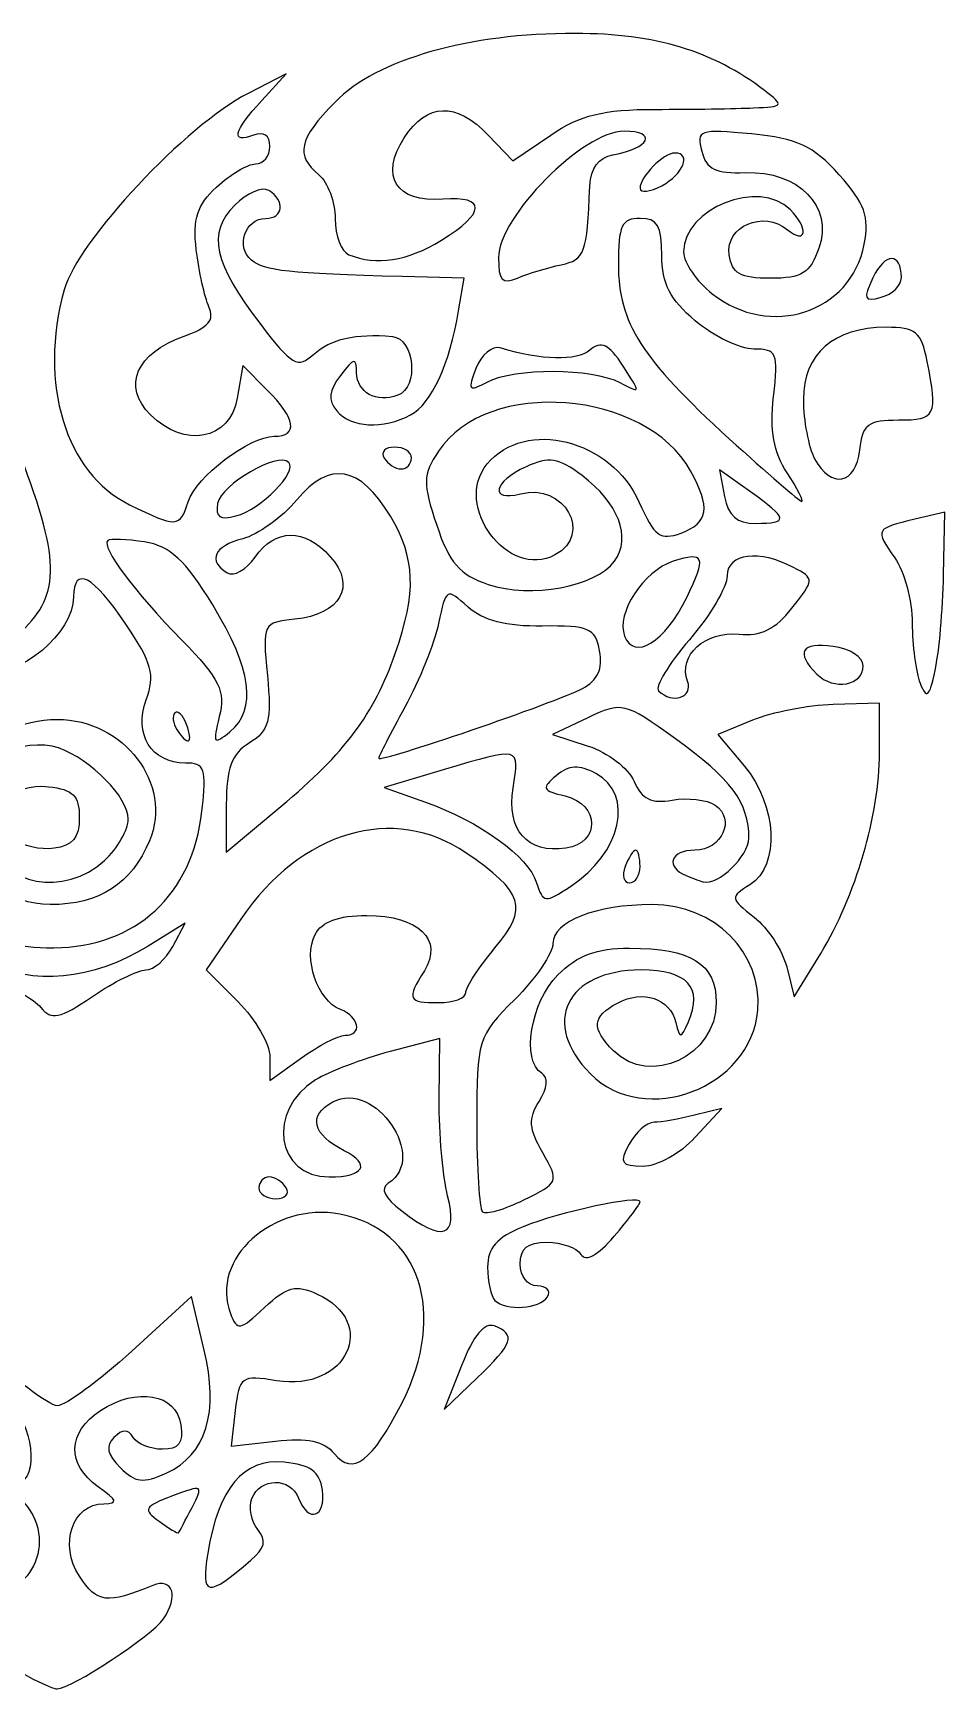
# Model space of a CAD drawing. Header units: centimetres. Extents: x -12.9 to 13.2, y -30.6 to 24.8.
# Drawn here: x -1 to 11.41, y 2.27 to 24.8 of the extents above; entities that cross this region are included whole.
import ezdxf

# ---------------------------------------------------------------- set-up
doc = ezdxf.new("R2010")
doc.units = ezdxf.units.CM
doc.header["$MEASUREMENT"] = 0
doc.layers.add('Layer 1', color=7, linetype='Continuous')

msp = doc.modelspace()

# ---------------------------------------------------------------- linework, layer by layer
at = {"layer": 'Layer 1', "color": 9}
for points, knots in [([(3.29673, 21.78687), (3.1948, 21.828), (3.11141, 22.04807), (3.11141, 22.27591), (3.11141, 22.27591), (3.11141, 22.50376), (3.01133, 22.77323), (2.88902, 22.87473), (2.88902, 22.87473), (2.56517, 23.14351), (2.61251, 23.3561), (3.10933, 23.86426), (3.10933, 23.86426), (3.67703, 24.44492), (4.9316, 24.80309), (6.38276, 24.79881), (6.38276, 24.79881), (7.4735, 24.79558), (8.25479, 24.56002), (8.95657, 24.02279), (8.95657, 24.02279), (9.22871, 23.81447), (9.22173, 23.80329), (8.80832, 23.78511), (8.80832, 23.78511), (8.56972, 23.77463), (7.96696, 23.76573), (7.46886, 23.76535), (7.46886, 23.76535), (6.76249, 23.7648), (6.44982, 23.68768), (6.04778, 23.41485), (6.04778, 23.41485), (6.04778, 23.41485), (5.53233, 23.06506), (5.53233, 23.06506), (5.53233, 23.06506), (5.53233, 23.06506), (5.19584, 23.41466), (5.19584, 23.41466), (5.19584, 23.41466), (4.7576, 23.87), (4.36548, 23.85766), (4.05163, 23.37866), (4.05163, 23.37866), (3.71059, 22.85817), (3.9421, 22.48985), (4.5777, 22.54172), (4.5777, 22.54172), (5.17405, 22.59039), (5.16526, 22.35449), (4.5569, 21.98357), (4.5569, 21.98357), (4.08872, 21.69812), (3.67625, 21.63373), (3.29673, 21.78687)], [0, 0, 0, 0, 0.06666667, 0.06666667, 0.06666667, 0.06666667, 0.13333333, 0.13333333, 0.13333333, 0.13333333, 0.2, 0.2, 0.2, 0.2, 0.26666667, 0.26666667, 0.26666667, 0.26666667, 0.33333333, 0.33333333, 0.33333333, 0.33333333, 0.4, 0.4, 0.4, 0.4, 0.46666667, 0.46666667, 0.46666667, 0.46666667, 0.53333333, 0.53333333, 0.53333333, 0.53333333, 0.6, 0.6, 0.6, 0.6, 0.66666667, 0.66666667, 0.66666667, 0.66666667, 0.73333333, 0.73333333, 0.73333333, 0.73333333, 0.8, 0.8, 0.8, 0.8, 0.86666667, 0.86666667, 0.86666667, 0.86666667, 1, 1, 1, 1]), ([(0.31176, 18.38443), (-0.5612, 18.81447), (-0.93309, 20.03529), (-0.57931, 21.30957), (-0.57931, 21.30957), (-0.39382, 21.97767), (1.08327, 23.55377), (1.92611, 23.98293), (1.92611, 23.98293), (1.92611, 23.98293), (2.44425, 24.24676), (2.44425, 24.24676), (2.44425, 24.24676), (2.44425, 24.24676), (2.11068, 23.88477), (2.11068, 23.88477), (2.11068, 23.88477), (1.72403, 23.46518), (1.6833, 23.29281), (1.99948, 23.41414), (1.99948, 23.41414), (2.14031, 23.46818), (2.22187, 23.4121), (2.22187, 23.26124), (2.22187, 23.26124), (2.22187, 23.1302), (2.13438, 23.02299), (2.02744, 23.02299), (2.02744, 23.02299), (1.92051, 23.02299), (1.68079, 22.88118), (1.49475, 22.70785), (1.49475, 22.70785), (1.23031, 22.46149), (1.17044, 22.27543), (1.22042, 21.85538), (1.22042, 21.85538), (1.25558, 21.55984), (1.33259, 21.20924), (1.39155, 21.07627), (1.39155, 21.07627), (1.47175, 20.89539), (1.38733, 20.79565), (1.05639, 20.68028), (1.05639, 20.68028), (0.40196, 20.45214), (0.20697, 19.99718), (0.59664, 19.60752), (0.59664, 19.60752), (1.05967, 19.14448), (1.67975, 19.26353), (1.77764, 19.83424), (1.77764, 19.83424), (1.77764, 19.83424), (1.85371, 20.27777), (1.85371, 20.27777), (1.85371, 20.27777), (1.85371, 20.27777), (2.18605, 19.94544), (2.18605, 19.94544), (2.18605, 19.94544), (2.57644, 19.55504), (2.61276, 19.31659), (2.28182, 19.31659), (2.28182, 19.31659), (1.94066, 19.31659), (1.21747, 18.76583), (1.10873, 18.4232), (1.10873, 18.4232), (0.99695, 18.07104), (0.95233, 18.06887), (0.31176, 18.38443)], [0, 0, 0, 0, 0.05263158, 0.05263158, 0.05263158, 0.05263158, 0.10526316, 0.10526316, 0.10526316, 0.10526316, 0.15789474, 0.15789474, 0.15789474, 0.15789474, 0.21052632, 0.21052632, 0.21052632, 0.21052632, 0.26315789, 0.26315789, 0.26315789, 0.26315789, 0.31578947, 0.31578947, 0.31578947, 0.31578947, 0.36842105, 0.36842105, 0.36842105, 0.36842105, 0.42105263, 0.42105263, 0.42105263, 0.42105263, 0.47368421, 0.47368421, 0.47368421, 0.47368421, 0.52631579, 0.52631579, 0.52631579, 0.52631579, 0.57894737, 0.57894737, 0.57894737, 0.57894737, 0.63157895, 0.63157895, 0.63157895, 0.63157895, 0.68421053, 0.68421053, 0.68421053, 0.68421053, 0.73684211, 0.73684211, 0.73684211, 0.73684211, 0.78947368, 0.78947368, 0.78947368, 0.78947368, 0.84210526, 0.84210526, 0.84210526, 0.84210526, 0.89473684, 0.89473684, 0.89473684, 0.89473684, 1, 1, 1, 1]), ([(5.33525, 21.74435), (5.33525, 22.30763), (6.4858, 23.46776), (7.04443, 23.46776), (7.04443, 23.46776), (7.50605, 23.46776), (7.39767, 23.23861), (6.89194, 23.14535), (6.89194, 23.14535), (6.69583, 23.10919), (6.58998, 22.96626), (6.57935, 22.72326), (6.57935, 22.72326), (6.53856, 21.79094), (6.51319, 21.72149), (6.18772, 21.65091), (6.18772, 21.65091), (6.00425, 21.61112), (5.73739, 21.52949), (5.5947, 21.4695), (5.5947, 21.4695), (5.38632, 21.38192), (5.33525, 21.43602), (5.33525, 21.74435)], [0, 0, 0, 0, 0.14285714, 0.14285714, 0.14285714, 0.14285714, 0.28571429, 0.28571429, 0.28571429, 0.28571429, 0.42857143, 0.42857143, 0.42857143, 0.42857143, 0.57142857, 0.57142857, 0.57142857, 0.57142857, 0.71428571, 0.71428571, 0.71428571, 0.71428571, 1, 1, 1, 1]), ([(8.24624, 21.25468), (8.03139, 21.42368), (7.8556, 21.6802), (7.8556, 21.82472), (7.8556, 21.82472), (7.8556, 22.41751), (8.88393, 22.8249), (9.30851, 22.40031), (9.30851, 22.40031), (9.56172, 22.14711), (9.52965, 21.91301), (9.27115, 22.12755), (9.27115, 22.12755), (8.94441, 22.39872), (8.42183, 22.17471), (8.47705, 21.78715), (8.47705, 21.78715), (8.51389, 21.52849), (8.62265, 21.4663), (9.03808, 21.4663), (9.03808, 21.4663), (9.46763, 21.4663), (9.57746, 21.5347), (9.69791, 21.87721), (9.69791, 21.87721), (9.89697, 22.44321), (9.42044, 22.93144), (8.69556, 22.90419), (8.69556, 22.90419), (8.29273, 22.88905), (8.16683, 22.95071), (8.10311, 23.19434), (8.10311, 23.19434), (8.02718, 23.48474), (8.06886, 23.49924), (8.78257, 23.43066), (8.78257, 23.43066), (9.40498, 23.37085), (9.62119, 23.27002), (9.97421, 22.87492), (9.97421, 22.87492), (10.32317, 22.48436), (10.38843, 22.3039), (10.31614, 21.92927), (10.31614, 21.92927), (10.13595, 20.99542), (9.03286, 20.63592), (8.24624, 21.25468)], [0, 0, 0, 0, 0.07692308, 0.07692308, 0.07692308, 0.07692308, 0.15384615, 0.15384615, 0.15384615, 0.15384615, 0.23076923, 0.23076923, 0.23076923, 0.23076923, 0.30769231, 0.30769231, 0.30769231, 0.30769231, 0.38461538, 0.38461538, 0.38461538, 0.38461538, 0.46153846, 0.46153846, 0.46153846, 0.46153846, 0.53846154, 0.53846154, 0.53846154, 0.53846154, 0.61538462, 0.61538462, 0.61538462, 0.61538462, 0.69230769, 0.69230769, 0.69230769, 0.69230769, 0.76923077, 0.76923077, 0.76923077, 0.76923077, 0.84615385, 0.84615385, 0.84615385, 0.84615385, 1, 1, 1, 1]), ([(7.26258, 22.69161), (7.26258, 22.84924), (7.58108, 23.17125), (7.737, 23.17125), (7.737, 23.17125), (7.96711, 23.17125), (7.85189, 22.88318), (7.55909, 22.72648), (7.55909, 22.72648), (7.39601, 22.6392), (7.26258, 22.62351), (7.26258, 22.69161)], [0, 0, 0, 0, 0.25, 0.25, 0.25, 0.25, 0.5, 0.5, 0.5, 0.5, 1, 1, 1, 1]), ([(3.13207, 19.66233), (3.01047, 19.80885), (3.0237, 19.93319), (3.18333, 20.14416), (3.18333, 20.14416), (3.36989, 20.39071), (3.39911, 20.39566), (3.4032, 20.18142), (3.4032, 20.18142), (3.40836, 19.91119), (3.67244, 19.76601), (3.96388, 19.87319), (3.96388, 19.87319), (4.25501, 19.98025), (4.19333, 20.6469), (3.88975, 20.67438), (3.88975, 20.67438), (3.38967, 20.71966), (3.051, 20.64218), (2.81485, 20.42847), (2.81485, 20.42847), (2.60244, 20.23624), (2.52467, 20.2805), (2.09689, 20.83709), (2.09689, 20.83709), (1.45286, 21.67505), (1.36397, 22.08272), (1.74269, 22.46145), (1.74269, 22.46145), (1.90825, 22.627), (2.11715, 22.71707), (2.20691, 22.66159), (2.20691, 22.66159), (2.43701, 22.51938), (2.40991, 22.28171), (2.1636, 22.28171), (2.1636, 22.28171), (1.88381, 22.28171), (1.75254, 21.89348), (1.97123, 21.71277), (1.97123, 21.71277), (2.1488, 21.56605), (2.47823, 21.53015), (4.02693, 21.48878), (4.02693, 21.48878), (4.02693, 21.48878), (4.86831, 21.4663), (4.86831, 21.4663), (4.86831, 21.4663), (4.86831, 21.4663), (4.79276, 21.02153), (4.79276, 21.02153), (4.79276, 21.02153), (4.66901, 20.29302), (4.42203, 19.75912), (4.13861, 19.60743), (4.13861, 19.60743), (3.7631, 19.40647), (3.32457, 19.43038), (3.13207, 19.66233)], [0, 0, 0, 0, 0.0625, 0.0625, 0.0625, 0.0625, 0.125, 0.125, 0.125, 0.125, 0.1875, 0.1875, 0.1875, 0.1875, 0.25, 0.25, 0.25, 0.25, 0.3125, 0.3125, 0.3125, 0.3125, 0.375, 0.375, 0.375, 0.375, 0.4375, 0.4375, 0.4375, 0.4375, 0.5, 0.5, 0.5, 0.5, 0.5625, 0.5625, 0.5625, 0.5625, 0.625, 0.625, 0.625, 0.625, 0.6875, 0.6875, 0.6875, 0.6875, 0.75, 0.75, 0.75, 0.75, 0.8125, 0.8125, 0.8125, 0.8125, 0.875, 0.875, 0.875, 0.875, 1, 1, 1, 1]), ([(-2.11462, 16.5116), (-2.25732, 16.59471), (-2.37407, 16.79283), (-2.37407, 16.95186), (-2.37407, 16.95186), (-2.37407, 17.28771), (-2.32028, 17.30251), (-1.94693, 17.06935), (-1.94693, 17.06935), (-1.58309, 16.84213), (-1.18802, 17.0079), (-1.18802, 17.38779), (-1.18802, 17.38779), (-1.18802, 17.84486), (-1.82151, 18.08701), (-2.26206, 17.79835), (-2.26206, 17.79835), (-2.60027, 17.57675), (-2.60591, 17.58147), (-2.55224, 18.04121), (-2.55224, 18.04121), (-2.51053, 18.39844), (-2.5935, 18.60605), (-2.90077, 18.91332), (-2.90077, 18.91332), (-3.12257, 19.13512), (-3.41169, 19.31684), (-3.54327, 19.31714), (-3.54327, 19.31714), (-3.68295, 19.31747), (-3.58366, 19.43894), (-3.30465, 19.60906), (-3.30465, 19.60906), (-2.43454, 20.13958), (-2.56934, 21.17691), (-3.56267, 21.59457), (-3.56267, 21.59457), (-4.09558, 21.81864), (-3.93947, 22.2236), (-3.37483, 22.08188), (-3.37483, 22.08188), (-2.71879, 21.91723), (-1.87762, 20.81444), (-1.29199, 19.35125), (-1.29199, 19.35125), (-0.64205, 17.72739), (-0.60621, 17.21631), (-1.10715, 16.71537), (-1.10715, 16.71537), (-1.50166, 16.32086), (-1.71356, 16.278), (-2.11462, 16.5116)], [0, 0, 0, 0, 0.07142857, 0.07142857, 0.07142857, 0.07142857, 0.14285714, 0.14285714, 0.14285714, 0.14285714, 0.21428571, 0.21428571, 0.21428571, 0.21428571, 0.28571429, 0.28571429, 0.28571429, 0.28571429, 0.35714286, 0.35714286, 0.35714286, 0.35714286, 0.42857143, 0.42857143, 0.42857143, 0.42857143, 0.5, 0.5, 0.5, 0.5, 0.57142857, 0.57142857, 0.57142857, 0.57142857, 0.64285714, 0.64285714, 0.64285714, 0.64285714, 0.71428571, 0.71428571, 0.71428571, 0.71428571, 0.78571429, 0.78571429, 0.78571429, 0.78571429, 0.85714286, 0.85714286, 0.85714286, 0.85714286, 1, 1, 1, 1]), ([(8.47804, 19.28196), (7.28089, 20.3712), (6.96827, 20.86148), (6.96704, 21.65162), (6.96704, 21.65162), (6.96622, 22.1832), (7.01242, 22.28171), (7.26258, 22.28171), (7.26258, 22.28171), (7.50114, 22.28171), (7.55909, 22.18287), (7.55909, 21.77599), (7.55909, 21.77599), (7.55909, 21.39329), (7.67004, 21.17692), (8.01523, 20.88646), (8.01523, 20.88646), (8.26611, 20.67536), (8.62485, 20.50264), (8.81243, 20.50264), (8.81243, 20.50264), (9.12733, 20.50264), (9.14789, 20.45306), (9.08062, 19.85614), (9.08062, 19.85614), (9.02873, 19.39586), (9.08159, 19.09694), (9.26413, 18.81835), (9.26413, 18.81835), (9.40515, 18.60314), (9.49617, 18.42815), (9.4664, 18.42949), (9.4664, 18.42949), (9.43664, 18.43083), (8.99188, 18.81445), (8.47804, 19.28196)], [0, 0, 0, 0, 0.1, 0.1, 0.1, 0.1, 0.2, 0.2, 0.2, 0.2, 0.3, 0.3, 0.3, 0.3, 0.4, 0.4, 0.4, 0.4, 0.5, 0.5, 0.5, 0.5, 0.6, 0.6, 0.6, 0.6, 0.7, 0.7, 0.7, 0.7, 0.8, 0.8, 0.8, 0.8, 1, 1, 1, 1]), ([(10.43397, 21.47364), (10.59823, 21.82169), (10.82072, 21.82238), (10.82072, 21.47484), (10.82072, 21.47484), (10.82072, 21.36685), (10.69781, 21.24636), (10.54759, 21.20708), (10.54759, 21.20708), (10.31026, 21.14501), (10.29537, 21.17994), (10.43397, 21.47364)], [0, 0, 0, 0, 0.25, 0.25, 0.25, 0.25, 0.5, 0.5, 0.5, 0.5, 1, 1, 1, 1]), ([(9.63989, 19.01033), (9.55548, 19.16805), (9.48642, 19.5312), (9.48642, 19.81733), (9.48642, 19.81733), (9.48642, 20.43547), (9.90365, 20.79915), (10.61279, 20.79915), (10.61279, 20.79915), (11.01765, 20.79915), (11.09257, 20.73718), (11.17283, 20.33585), (11.17283, 20.33585), (11.32089, 19.59556), (11.29187, 19.53603), (10.78366, 19.53754), (10.78366, 19.53754), (10.36781, 19.53878), (10.2954, 19.48314), (10.25492, 19.13127), (10.25492, 19.13127), (10.20048, 18.65818), (9.86379, 18.59197), (9.63989, 19.01033)], [0, 0, 0, 0, 0.14285714, 0.14285714, 0.14285714, 0.14285714, 0.28571429, 0.28571429, 0.28571429, 0.28571429, 0.42857143, 0.42857143, 0.42857143, 0.42857143, 0.57142857, 0.57142857, 0.57142857, 0.57142857, 0.71428571, 0.71428571, 0.71428571, 0.71428571, 1, 1, 1, 1]), ([(5.02804, 20.23987), (5.09979, 20.42516), (5.2483, 20.55013), (5.35806, 20.51757), (5.35806, 20.51757), (5.92499, 20.34942), (6.39711, 20.33805), (6.57803, 20.4882), (6.57803, 20.4882), (6.73603, 20.61933), (6.8354, 20.572), (7.03197, 20.272), (7.03197, 20.272), (7.27673, 19.89844), (7.27548, 19.89227), (6.98634, 20.04702), (6.98634, 20.04702), (6.60941, 20.24874), (5.55189, 20.25316), (5.18079, 20.05455), (5.18079, 20.05455), (4.92829, 19.91942), (4.91173, 19.93951), (5.02804, 20.23987)], [0, 0, 0, 0, 0.14285714, 0.14285714, 0.14285714, 0.14285714, 0.28571429, 0.28571429, 0.28571429, 0.28571429, 0.42857143, 0.42857143, 0.42857143, 0.42857143, 0.57142857, 0.57142857, 0.57142857, 0.57142857, 0.71428571, 0.71428571, 0.71428571, 0.71428571, 1, 1, 1, 1]), ([(5.19534, 17.29942), (4.80726, 17.42999), (4.66426, 17.59408), (4.49325, 18.10503), (4.49325, 18.10503), (4.30124, 18.67874), (4.30387, 18.7854), (4.51811, 19.11238), (4.51811, 19.11238), (5.17783, 20.11923), (7.33751, 19.95022), (7.95154, 18.84369), (7.95154, 18.84369), (8.2271, 18.34711), (8.19491, 18.13682), (7.82224, 17.99896), (7.82224, 17.99896), (7.53745, 17.89361), (7.45896, 17.95153), (7.248, 18.42274), (7.248, 18.42274), (6.868, 19.27149), (5.70006, 19.56416), (5.18236, 18.94037), (5.18236, 18.94037), (4.71064, 18.37199), (5.46445, 17.3582), (6.1042, 17.70058), (6.1042, 17.70058), (6.62885, 17.98137), (6.22808, 18.68829), (5.63255, 18.53256), (5.63255, 18.53256), (5.20669, 18.42119), (5.26503, 18.69793), (5.71017, 18.90075), (5.71017, 18.90075), (6.02325, 19.04339), (6.14912, 19.02377), (6.47323, 18.78179), (6.47323, 18.78179), (6.96956, 18.41123), (7.14907, 17.93822), (6.9149, 17.61797), (6.9149, 17.61797), (6.65751, 17.26598), (5.77866, 17.10317), (5.19534, 17.29942)], [0, 0, 0, 0, 0.07692308, 0.07692308, 0.07692308, 0.07692308, 0.15384615, 0.15384615, 0.15384615, 0.15384615, 0.23076923, 0.23076923, 0.23076923, 0.23076923, 0.30769231, 0.30769231, 0.30769231, 0.30769231, 0.38461538, 0.38461538, 0.38461538, 0.38461538, 0.46153846, 0.46153846, 0.46153846, 0.46153846, 0.53846154, 0.53846154, 0.53846154, 0.53846154, 0.61538462, 0.61538462, 0.61538462, 0.61538462, 0.69230769, 0.69230769, 0.69230769, 0.69230769, 0.76923077, 0.76923077, 0.76923077, 0.76923077, 0.84615385, 0.84615385, 0.84615385, 0.84615385, 1, 1, 1, 1]), ([(-1.87, 12.85262), (-2.42221, 13.40484), (-2.48886, 13.77211), (-2.15426, 14.41915), (-2.15426, 14.41915), (-1.91208, 14.88748), (-1.11288, 15.23607), (-0.65469, 15.07323), (-0.65469, 15.07323), (-0.21381, 14.91654), (0.29454, 14.39939), (0.29454, 14.10756), (0.29454, 14.10756), (0.29454, 13.96187), (0.14853, 13.70664), (-0.02993, 13.54038), (-0.02993, 13.54038), (-0.56426, 13.04257), (-1.48453, 13.20986), (-1.48453, 13.80479), (-1.48453, 13.80479), (-1.48453, 13.97186), (-1.44003, 13.97874), (-1.27031, 13.83789), (-1.27031, 13.83789), (-1.15249, 13.7401), (-0.9023, 13.6819), (-0.71435, 13.70854), (-0.71435, 13.70854), (-0.46159, 13.74437), (-0.37261, 13.85348), (-0.37261, 14.12763), (-0.37261, 14.12763), (-0.37261, 14.42461), (-0.45624, 14.50784), (-0.79343, 14.54644), (-0.79343, 14.54644), (-1.25898, 14.59974), (-1.78104, 14.2269), (-1.78104, 13.84112), (-1.78104, 13.84112), (-1.78104, 13.33186), (-1.34145, 12.94158), (-0.76783, 12.94158), (-0.76783, 12.94158), (-0.1016, 12.94158), (0.34034, 13.22583), (0.5823, 13.80998), (0.5823, 13.80998), (0.90395, 14.5865), (0.23817, 15.46193), (-0.67404, 15.46193), (-0.67404, 15.46193), (-1.63068, 15.46193), (-2.6687, 14.54618), (-2.67003, 13.70104), (-2.67003, 13.70104), (-2.67055, 13.36744), (-2.70827, 13.38179), (-3.3748, 13.96911), (-3.3748, 13.96911), (-4.79333, 15.21907), (-4.94182, 15.38647), (-5.28411, 16.12154), (-5.28411, 16.12154), (-5.6919, 16.99727), (-5.72324, 17.53062), (-5.40617, 18.19878), (-5.40617, 18.19878), (-4.85379, 19.36284), (-2.96709, 19.28639), (-2.96709, 18.09995), (-2.96709, 18.09995), (-2.96709, 17.89212), (-3.0567, 17.64771), (-3.16621, 17.55683), (-3.16621, 17.55683), (-3.32073, 17.42859), (-3.40303, 17.47433), (-3.53367, 17.76106), (-3.53367, 17.76106), (-3.62626, 17.96427), (-3.78868, 18.13054), (-3.89459, 18.13054), (-3.89459, 18.13054), (-4.22133, 18.13054), (-4.74617, 17.68316), (-4.74617, 17.40465), (-4.74617, 17.40465), (-4.74617, 17.15365), (-4.19711, 16.79624), (-3.81152, 16.79624), (-3.81152, 16.79624), (-3.69084, 16.79624), (-3.64886, 16.58559), (-3.68329, 16.15272), (-3.68329, 16.15272), (-3.74563, 15.36895), (-3.4572, 15.01716), (-2.75227, 15.01716), (-2.75227, 15.01716), (-2.18764, 15.01716), (-1.85978, 15.32833), (-1.97205, 15.75765), (-1.97205, 15.75765), (-2.03046, 15.981), (-1.97707, 16.05495), (-1.75742, 16.05495), (-1.75742, 16.05495), (-1.14953, 16.05495), (-0.46069, 16.6219), (-0.45145, 17.12981), (-0.45145, 17.12981), (-0.44367, 17.55839), (-0.18918, 17.4259), (0.26047, 16.75917), (0.26047, 16.75917), (0.61751, 16.22975), (0.66195, 16.06536), (0.5386, 15.73024), (0.5386, 15.73024), (0.36488, 15.25828), (0.60657, 14.8689), (1.07325, 14.8689), (1.07325, 14.8689), (1.33757, 14.8689), (1.36262, 14.79545), (1.29694, 14.21281), (1.29694, 14.21281), (1.16841, 13.07243), (0.39823, 12.36292), (-0.72101, 12.35381), (-0.72101, 12.35381), (-1.26041, 12.34941), (-1.4484, 12.43103), (-1.87, 12.85262)], [0, 0, 0, 0, 0.02857143, 0.02857143, 0.02857143, 0.02857143, 0.05714286, 0.05714286, 0.05714286, 0.05714286, 0.08571429, 0.08571429, 0.08571429, 0.08571429, 0.11428571, 0.11428571, 0.11428571, 0.11428571, 0.14285714, 0.14285714, 0.14285714, 0.14285714, 0.17142857, 0.17142857, 0.17142857, 0.17142857, 0.2, 0.2, 0.2, 0.2, 0.22857143, 0.22857143, 0.22857143, 0.22857143, 0.25714286, 0.25714286, 0.25714286, 0.25714286, 0.28571429, 0.28571429, 0.28571429, 0.28571429, 0.31428571, 0.31428571, 0.31428571, 0.31428571, 0.34285714, 0.34285714, 0.34285714, 0.34285714, 0.37142857, 0.37142857, 0.37142857, 0.37142857, 0.4, 0.4, 0.4, 0.4, 0.42857143, 0.42857143, 0.42857143, 0.42857143, 0.45714286, 0.45714286, 0.45714286, 0.45714286, 0.48571429, 0.48571429, 0.48571429, 0.48571429, 0.51428571, 0.51428571, 0.51428571, 0.51428571, 0.54285714, 0.54285714, 0.54285714, 0.54285714, 0.57142857, 0.57142857, 0.57142857, 0.57142857, 0.6, 0.6, 0.6, 0.6, 0.62857143, 0.62857143, 0.62857143, 0.62857143, 0.65714286, 0.65714286, 0.65714286, 0.65714286, 0.68571429, 0.68571429, 0.68571429, 0.68571429, 0.71428571, 0.71428571, 0.71428571, 0.71428571, 0.74285714, 0.74285714, 0.74285714, 0.74285714, 0.77142857, 0.77142857, 0.77142857, 0.77142857, 0.8, 0.8, 0.8, 0.8, 0.82857143, 0.82857143, 0.82857143, 0.82857143, 0.85714286, 0.85714286, 0.85714286, 0.85714286, 0.88571429, 0.88571429, 0.88571429, 0.88571429, 0.91428571, 0.91428571, 0.91428571, 0.91428571, 0.94285714, 0.94285714, 0.94285714, 0.94285714, 1, 1, 1, 1]), ([(3.77856, 19.02008), (3.72816, 19.10162), (3.79094, 19.16833), (3.91807, 19.16833), (3.91807, 19.16833), (4.04519, 19.16833), (4.1492, 19.10162), (4.1492, 19.02008), (4.1492, 19.02008), (4.1492, 18.93854), (4.08642, 18.87182), (4.00969, 18.87182), (4.00969, 18.87182), (3.93296, 18.87182), (3.82895, 18.93854), (3.77856, 19.02008)], [0, 0, 0, 0, 0.2, 0.2, 0.2, 0.2, 0.4, 0.4, 0.4, 0.4, 0.6, 0.6, 0.6, 0.6, 1, 1, 1, 1]), ([(1.62885, 14.30054), (1.62885, 14.79738), (1.70113, 14.99098), (1.94304, 15.14205), (1.94304, 15.14205), (2.2117, 15.30983), (2.24719, 15.4428), (2.18793, 16.05954), (2.18793, 16.05954), (2.11967, 16.76986), (2.12537, 16.78149), (2.563, 16.82558), (2.563, 16.82558), (3.1818, 16.88794), (3.40406, 17.28048), (3.04513, 17.67709), (3.04513, 17.67709), (2.69085, 18.06858), (2.29714, 18.06574), (2.01974, 17.6697), (2.01974, 17.6697), (1.89932, 17.49778), (1.72875, 17.40164), (1.64069, 17.45606), (1.64069, 17.45606), (1.37077, 17.62289), (1.46177, 17.82365), (1.85167, 17.92151), (1.85167, 17.92151), (2.05576, 17.97274), (2.38892, 18.21214), (2.59203, 18.45352), (2.59203, 18.45352), (3.0421, 18.9884), (3.44222, 18.91752), (3.86236, 18.22849), (3.86236, 18.22849), (4.20549, 17.66576), (4.2227, 17.19009), (3.92993, 16.36031), (3.92993, 16.36031), (3.63554, 15.52589), (3.25358, 15.01555), (2.36947, 14.27533), (2.36947, 14.27533), (2.36947, 14.27533), (1.62885, 13.65525), (1.62885, 13.65525), (1.62885, 13.65525), (1.62885, 13.65525), (1.62885, 14.30054), (1.62885, 14.30054)], [0, 0, 0, 0, 0.07142857, 0.07142857, 0.07142857, 0.07142857, 0.14285714, 0.14285714, 0.14285714, 0.14285714, 0.21428571, 0.21428571, 0.21428571, 0.21428571, 0.28571429, 0.28571429, 0.28571429, 0.28571429, 0.35714286, 0.35714286, 0.35714286, 0.35714286, 0.42857143, 0.42857143, 0.42857143, 0.42857143, 0.5, 0.5, 0.5, 0.5, 0.57142857, 0.57142857, 0.57142857, 0.57142857, 0.64285714, 0.64285714, 0.64285714, 0.64285714, 0.71428571, 0.71428571, 0.71428571, 0.71428571, 0.78571429, 0.78571429, 0.78571429, 0.78571429, 0.85714286, 0.85714286, 0.85714286, 0.85714286, 1, 1, 1, 1]), ([(1.51083, 18.40048), (1.56114, 18.6617), (2.33219, 19.10743), (2.47929, 18.96033), (2.47929, 18.96033), (2.60701, 18.83261), (2.10119, 18.32059), (1.75887, 18.23107), (1.75887, 18.23107), (1.54092, 18.17408), (1.4758, 18.21856), (1.51083, 18.40048)], [0, 0, 0, 0, 0.25, 0.25, 0.25, 0.25, 0.5, 0.5, 0.5, 0.5, 1, 1, 1, 1]), ([(8.41334, 18.49592), (8.41334, 18.49592), (8.3435, 18.8613), (8.3435, 18.8613), (8.3435, 18.8613), (8.3435, 18.8613), (8.7667, 18.55995), (8.7667, 18.55995), (8.7667, 18.55995), (9.28158, 18.19333), (9.2918, 18.13054), (8.83655, 18.13054), (8.83655, 18.13054), (8.57872, 18.13054), (8.46431, 18.22932), (8.41334, 18.49592)], [0, 0, 0, 0, 0.2, 0.2, 0.2, 0.2, 0.4, 0.4, 0.4, 0.4, 0.6, 0.6, 0.6, 0.6, 1, 1, 1, 1]), ([(11.0761, 15.95589), (11.01718, 16.10525), (10.96898, 16.47402), (10.96898, 16.77537), (10.96898, 16.77537), (10.96898, 17.07672), (10.8621, 17.47587), (10.73147, 17.66237), (10.73147, 17.66237), (10.45879, 18.05168), (10.46098, 18.05587), (11.00604, 18.18664), (11.00604, 18.18664), (11.00604, 18.18664), (11.41375, 18.28445), (11.41375, 18.28445), (11.41375, 18.28445), (11.41375, 18.28445), (11.39621, 17.42915), (11.39621, 17.42915), (11.39621, 17.42915), (11.38656, 16.95873), (11.33469, 16.3737), (11.28095, 16.12908), (11.28095, 16.12908), (11.19987, 15.76008), (11.16498, 15.73058), (11.0761, 15.95589)], [0, 0, 0, 0, 0.125, 0.125, 0.125, 0.125, 0.25, 0.25, 0.25, 0.25, 0.375, 0.375, 0.375, 0.375, 0.5, 0.5, 0.5, 0.5, 0.625, 0.625, 0.625, 0.625, 0.75, 0.75, 0.75, 0.75, 1, 1, 1, 1]), ([(1.53351, 15.50121), (1.62003, 15.84859), (1.54235, 16.0069), (1.02428, 16.539), (1.02428, 16.539), (0.36727, 17.2138), (-0.07736, 17.81127), (0.01501, 17.89521), (0.01501, 17.89521), (0.04644, 17.92377), (0.2723, 17.91577), (0.51693, 17.87742), (0.51693, 17.87742), (0.86231, 17.82328), (1.06936, 17.63174), (1.44353, 17.02024), (1.44353, 17.02024), (1.97739, 16.14773), (2.05164, 15.60227), (1.67838, 15.29476), (1.67838, 15.29476), (1.45566, 15.11127), (1.44143, 15.13155), (1.53351, 15.50121)], [0, 0, 0, 0, 0.14285714, 0.14285714, 0.14285714, 0.14285714, 0.28571429, 0.28571429, 0.28571429, 0.28571429, 0.42857143, 0.42857143, 0.42857143, 0.42857143, 0.57142857, 0.57142857, 0.57142857, 0.57142857, 0.71428571, 0.71428571, 0.71428571, 0.71428571, 1, 1, 1, 1]), ([(7.05165, 16.59746), (6.93326, 16.90596), (7.31157, 17.48603), (7.71457, 17.61394), (7.71457, 17.61394), (8.14361, 17.75011), (8.16995, 17.67962), (7.89903, 17.12023), (7.89903, 17.12023), (7.60558, 16.51433), (7.18348, 16.25392), (7.05165, 16.59746)], [0, 0, 0, 0, 0.25, 0.25, 0.25, 0.25, 0.5, 0.5, 0.5, 0.5, 1, 1, 1, 1]), ([(7.51484, 15.85211), (7.46333, 15.90362), (7.65235, 16.21585), (7.9349, 16.54595), (7.9349, 16.54595), (8.21745, 16.87604), (8.44863, 17.26754), (8.44863, 17.41595), (8.44863, 17.41595), (8.44863, 17.72243), (8.88901, 17.7779), (9.35259, 17.52979), (9.35259, 17.52979), (9.64065, 17.37563), (9.6404, 17.36918), (9.33159, 16.9766), (9.33159, 16.9766), (9.10411, 16.6874), (8.90811, 16.59103), (8.61086, 16.62221), (8.61086, 16.62221), (8.15209, 16.67033), (7.77602, 16.32792), (7.90849, 15.98272), (7.90849, 15.98272), (7.99347, 15.76125), (7.70231, 15.66464), (7.51484, 15.85211)], [0, 0, 0, 0, 0.125, 0.125, 0.125, 0.125, 0.25, 0.25, 0.25, 0.25, 0.375, 0.375, 0.375, 0.375, 0.5, 0.5, 0.5, 0.5, 0.625, 0.625, 0.625, 0.625, 0.75, 0.75, 0.75, 0.75, 1, 1, 1, 1]), ([(3.70443, 14.93376), (3.70443, 14.95909), (3.86463, 15.27176), (4.06043, 15.62858), (4.06043, 15.62858), (4.25622, 15.9854), (4.46268, 16.49879), (4.51923, 16.76945), (4.51923, 16.76945), (4.62001, 17.25182), (4.62794, 17.25622), (4.92029, 16.99183), (4.92029, 16.99183), (5.12641, 16.80544), (5.43891, 16.72537), (5.93183, 16.73268), (5.93183, 16.73268), (6.56725, 16.74209), (6.65241, 16.70511), (6.71191, 16.39385), (6.71191, 16.39385), (6.7584, 16.15062), (6.68809, 15.99597), (6.48052, 15.88487), (6.48052, 15.88487), (6.13032, 15.69746), (3.70443, 14.86632), (3.70443, 14.93376)], [0, 0, 0, 0, 0.125, 0.125, 0.125, 0.125, 0.25, 0.25, 0.25, 0.25, 0.375, 0.375, 0.375, 0.375, 0.5, 0.5, 0.5, 0.5, 0.625, 0.625, 0.625, 0.625, 0.75, 0.75, 0.75, 0.75, 1, 1, 1, 1]), ([(9.66865, 16.08028), (9.37408, 16.37485), (9.45758, 16.51373), (9.89412, 16.45527), (9.89412, 16.45527), (10.1191, 16.42514), (10.30183, 16.30749), (10.30183, 16.19278), (10.30183, 16.19278), (10.30183, 15.91995), (9.90032, 15.84861), (9.66865, 16.08028)], [0, 0, 0, 0, 0.25, 0.25, 0.25, 0.25, 0.5, 0.5, 0.5, 0.5, 1, 1, 1, 1]), ([(0.9556, 15.32354), (0.90185, 15.4105), (0.88967, 15.51345), (0.92853, 15.55232), (0.92853, 15.55232), (0.96739, 15.59118), (1.03869, 15.52002), (1.08698, 15.3942), (1.08698, 15.3942), (1.18723, 15.13295), (1.10178, 15.087), (0.9556, 15.32354)], [0, 0, 0, 0, 0.25, 0.25, 0.25, 0.25, 0.5, 0.5, 0.5, 0.5, 1, 1, 1, 1]), ([(7.89267, 13.33628), (7.60025, 13.45427), (7.67666, 13.68286), (8.00851, 13.68286), (8.00851, 13.68286), (8.37764, 13.68286), (8.56892, 14.1064), (8.28491, 14.29487), (8.28491, 14.29487), (8.1711, 14.37039), (7.90842, 14.40146), (7.70118, 14.36392), (7.70118, 14.36392), (7.41779, 14.31258), (7.28915, 14.3759), (7.18228, 14.61934), (7.18228, 14.61934), (7.10413, 14.79737), (6.82185, 15.01361), (6.555, 15.09986), (6.555, 15.09986), (6.555, 15.09986), (6.0698, 15.25669), (6.0698, 15.25669), (6.0698, 15.25669), (6.0698, 15.25669), (6.55014, 15.48418), (6.55014, 15.48418), (6.55014, 15.48418), (7.0187, 15.70608), (7.04798, 15.6991), (7.74317, 15.19965), (7.74317, 15.19965), (8.50434, 14.65281), (8.74514, 14.32751), (8.74514, 13.84608), (8.74514, 13.84608), (8.74514, 13.60334), (8.3252, 13.19969), (8.12479, 13.24979), (8.12479, 13.24979), (8.09905, 13.25623), (7.99459, 13.29515), (7.89267, 13.33628)], [0, 0, 0, 0, 0.08333333, 0.08333333, 0.08333333, 0.08333333, 0.16666667, 0.16666667, 0.16666667, 0.16666667, 0.25, 0.25, 0.25, 0.25, 0.33333333, 0.33333333, 0.33333333, 0.33333333, 0.41666667, 0.41666667, 0.41666667, 0.41666667, 0.5, 0.5, 0.5, 0.5, 0.58333333, 0.58333333, 0.58333333, 0.58333333, 0.66666667, 0.66666667, 0.66666667, 0.66666667, 0.75, 0.75, 0.75, 0.75, 0.83333333, 0.83333333, 0.83333333, 0.83333333, 1, 1, 1, 1]), ([(9.25915, 12.09284), (9.20274, 12.3176), (9.00365, 12.6218), (8.81673, 12.76882), (8.81673, 12.76882), (8.4879, 13.02749), (8.48604, 13.04187), (8.75927, 13.2125), (8.75927, 13.2125), (9.17032, 13.46922), (9.13071, 14.29555), (8.68176, 14.82909), (8.68176, 14.82909), (8.68176, 14.82909), (8.32188, 15.25679), (8.32188, 15.25679), (8.32188, 15.25679), (8.32188, 15.25679), (8.79296, 15.45066), (8.79296, 15.45066), (8.79296, 15.45066), (9.05205, 15.55729), (9.54752, 15.65348), (9.894, 15.66442), (9.894, 15.66442), (9.894, 15.66442), (10.52397, 15.68431), (10.52397, 15.68431), (10.52397, 15.68431), (10.52397, 15.68431), (10.52409, 15.00701), (10.52409, 15.00701), (10.52409, 15.00701), (10.52424, 14.16704), (10.19776, 13.05438), (9.72271, 12.27581), (9.72271, 12.27581), (9.72271, 12.27581), (9.36172, 11.68418), (9.36172, 11.68418), (9.36172, 11.68418), (9.36172, 11.68418), (9.25915, 12.09284), (9.25915, 12.09284)], [0, 0, 0, 0, 0.08333333, 0.08333333, 0.08333333, 0.08333333, 0.16666667, 0.16666667, 0.16666667, 0.16666667, 0.25, 0.25, 0.25, 0.25, 0.33333333, 0.33333333, 0.33333333, 0.33333333, 0.41666667, 0.41666667, 0.41666667, 0.41666667, 0.5, 0.5, 0.5, 0.5, 0.58333333, 0.58333333, 0.58333333, 0.58333333, 0.66666667, 0.66666667, 0.66666667, 0.66666667, 0.75, 0.75, 0.75, 0.75, 0.83333333, 0.83333333, 0.83333333, 0.83333333, 1, 1, 1, 1]), ([(5.85454, 13.23683), (5.74002, 13.59768), (5.08095, 14.07634), (4.3409, 14.33615), (4.3409, 14.33615), (4.3409, 14.33615), (3.77856, 14.53358), (3.77856, 14.53358), (3.77856, 14.53358), (3.77856, 14.53358), (4.58381, 14.77537), (4.58381, 14.77537), (4.58381, 14.77537), (5.63812, 15.09195), (5.62577, 15.09516), (5.53381, 14.52845), (5.53381, 14.52845), (5.44118, 13.95762), (5.72559, 13.63368), (6.25369, 13.70854), (6.25369, 13.70854), (6.72434, 13.77526), (6.71571, 14.30824), (6.24217, 14.42003), (6.24217, 14.42003), (5.92946, 14.49386), (5.91561, 14.52558), (6.1215, 14.69645), (6.1215, 14.69645), (6.29725, 14.84231), (6.42886, 14.84947), (6.66007, 14.72572), (6.66007, 14.72572), (7.18819, 14.44308), (7.00806, 13.64225), (6.3141, 13.18755), (6.3141, 13.18755), (5.96764, 12.96054), (5.94134, 12.96336), (5.85454, 13.23683)], [0, 0, 0, 0, 0.09090909, 0.09090909, 0.09090909, 0.09090909, 0.18181818, 0.18181818, 0.18181818, 0.18181818, 0.27272727, 0.27272727, 0.27272727, 0.27272727, 0.36363636, 0.36363636, 0.36363636, 0.36363636, 0.45454545, 0.45454545, 0.45454545, 0.45454545, 0.54545455, 0.54545455, 0.54545455, 0.54545455, 0.63636364, 0.63636364, 0.63636364, 0.63636364, 0.72727273, 0.72727273, 0.72727273, 0.72727273, 0.81818182, 0.81818182, 0.81818182, 0.81818182, 1, 1, 1, 1]), ([(2.22187, 10.8673), (2.22187, 11.04221), (2.0268, 11.38038), (1.78838, 11.61881), (1.78838, 11.61881), (1.78838, 11.61881), (1.35489, 12.0523), (1.35489, 12.0523), (1.35489, 12.0523), (1.35489, 12.0523), (1.82544, 12.74391), (1.82544, 12.74391), (1.82544, 12.74391), (2.6424, 13.94466), (3.90674, 14.31654), (4.89171, 13.64579), (4.89171, 13.64579), (5.67928, 13.10947), (5.7446, 12.8961), (5.28752, 12.35289), (5.28752, 12.35289), (5.06915, 12.09337), (4.89048, 11.81944), (4.89048, 11.74415), (4.89048, 11.74415), (4.89048, 11.66887), (4.72369, 11.60727), (4.51984, 11.60727), (4.51984, 11.60727), (4.09865, 11.60727), (4.08007, 11.64885), (4.3256, 12.04201), (4.3256, 12.04201), (4.58908, 12.46392), (4.24607, 12.79332), (3.54324, 12.79332), (3.54324, 12.79332), (3.15134, 12.79332), (2.93116, 12.71236), (2.83763, 12.53387), (2.83763, 12.53387), (2.67189, 12.21759), (2.86889, 11.63414), (3.18197, 11.514), (3.18197, 11.514), (3.44184, 11.41428), (3.48733, 11.1625), (3.24548, 11.1625), (3.24548, 11.1625), (3.15614, 11.1625), (2.88928, 11.02453), (2.65246, 10.8559), (2.65246, 10.8559), (2.65246, 10.8559), (2.22187, 10.54929), (2.22187, 10.54929), (2.22187, 10.54929), (2.22187, 10.54929), (2.22187, 10.8673), (2.22187, 10.8673)], [0, 0, 0, 0, 0.0625, 0.0625, 0.0625, 0.0625, 0.125, 0.125, 0.125, 0.125, 0.1875, 0.1875, 0.1875, 0.1875, 0.25, 0.25, 0.25, 0.25, 0.3125, 0.3125, 0.3125, 0.3125, 0.375, 0.375, 0.375, 0.375, 0.4375, 0.4375, 0.4375, 0.4375, 0.5, 0.5, 0.5, 0.5, 0.5625, 0.5625, 0.5625, 0.5625, 0.625, 0.625, 0.625, 0.625, 0.6875, 0.6875, 0.6875, 0.6875, 0.75, 0.75, 0.75, 0.75, 0.8125, 0.8125, 0.8125, 0.8125, 0.875, 0.875, 0.875, 0.875, 1, 1, 1, 1]), ([(7.06071, 13.46047), (7.10764, 13.58278), (7.17226, 13.68286), (7.20431, 13.68286), (7.20431, 13.68286), (7.23636, 13.68286), (7.26258, 13.58278), (7.26258, 13.46047), (7.26258, 13.46047), (7.26258, 13.33816), (7.19795, 13.23809), (7.11897, 13.23809), (7.11897, 13.23809), (7.03999, 13.23809), (7.01377, 13.33816), (7.06071, 13.46047)], [0, 0, 0, 0, 0.2, 0.2, 0.2, 0.2, 0.4, 0.4, 0.4, 0.4, 0.6, 0.6, 0.6, 0.6, 1, 1, 1, 1]), ([(5.11686, 8.7617), (5.07389, 8.80467), (5.03873, 9.35576), (5.03873, 9.98634), (5.03873, 9.98634), (5.03873, 11.09897), (5.05407, 11.14819), (5.55763, 11.65175), (5.55763, 11.65175), (5.84303, 11.93714), (6.07653, 12.27904), (6.07653, 12.41152), (6.07653, 12.41152), (6.07653, 12.71417), (6.65801, 12.94158), (7.43189, 12.94158), (7.43189, 12.94158), (8.27837, 12.94158), (8.93077, 12.28696), (8.86542, 11.50317), (8.86542, 11.50317), (8.77729, 10.44617), (7.33005, 9.8955), (6.58868, 10.63687), (6.58868, 10.63687), (5.90173, 11.32382), (6.25635, 12.05204), (7.27782, 12.05204), (7.27782, 12.05204), (7.90552, 12.05204), (8.1249, 11.81246), (7.92265, 11.34782), (7.92265, 11.34782), (7.81976, 11.11145), (7.80441, 11.11033), (7.75009, 11.3352), (7.75009, 11.3352), (7.67003, 11.66663), (7.30533, 11.78884), (6.95533, 11.60153), (6.95533, 11.60153), (6.60862, 11.41598), (6.59576, 11.25747), (6.90253, 10.95071), (6.90253, 10.95071), (7.3978, 10.45544), (8.30037, 10.88143), (8.30037, 11.61046), (8.30037, 11.61046), (8.30037, 12.13532), (7.95859, 12.34855), (7.11733, 12.34855), (7.11733, 12.34855), (6.66787, 12.34855), (6.41226, 12.253), (6.14392, 11.98465), (6.14392, 11.98465), (5.7728, 11.61354), (5.64319, 10.8198), (5.92523, 10.64549), (5.92523, 10.64549), (6.01658, 10.58903), (6.00282, 10.44701), (5.88817, 10.26269), (5.88817, 10.26269), (5.74019, 10.02479), (5.74936, 9.89356), (5.93687, 9.56535), (5.93687, 9.56535), (6.16339, 9.16886), (6.15845, 9.15643), (5.68142, 8.92231), (5.68142, 8.92231), (5.41388, 8.79101), (5.15982, 8.71874), (5.11686, 8.7617)], [0, 0, 0, 0, 0.05, 0.05, 0.05, 0.05, 0.1, 0.1, 0.1, 0.1, 0.15, 0.15, 0.15, 0.15, 0.2, 0.2, 0.2, 0.2, 0.25, 0.25, 0.25, 0.25, 0.3, 0.3, 0.3, 0.3, 0.35, 0.35, 0.35, 0.35, 0.4, 0.4, 0.4, 0.4, 0.45, 0.45, 0.45, 0.45, 0.5, 0.5, 0.5, 0.5, 0.55, 0.55, 0.55, 0.55, 0.6, 0.6, 0.6, 0.6, 0.65, 0.65, 0.65, 0.65, 0.7, 0.7, 0.7, 0.7, 0.75, 0.75, 0.75, 0.75, 0.8, 0.8, 0.8, 0.8, 0.85, 0.85, 0.85, 0.85, 0.9, 0.9, 0.9, 0.9, 1, 1, 1, 1]), ([(-0.89682, 11.53955), (-0.99146, 11.65357), (-1.29351, 11.82809), (-1.56807, 11.92737), (-1.56807, 11.92737), (-1.84263, 12.02666), (-2.0969, 12.18512), (-2.13313, 12.27953), (-2.13313, 12.27953), (-2.16966, 12.37474), (-1.95739, 12.32552), (-1.65644, 12.16899), (-1.65644, 12.16899), (-1.00631, 11.83086), (-0.19756, 11.90697), (0.56461, 12.37802), (0.56461, 12.37802), (0.56461, 12.37802), (1.07075, 12.69083), (1.07075, 12.69083), (1.07075, 12.69083), (1.07075, 12.69083), (0.89981, 12.37144), (0.89981, 12.37144), (0.89981, 12.37144), (0.8058, 12.19577), (0.64046, 12.05204), (0.5324, 12.05204), (0.5324, 12.05204), (0.42433, 12.05204), (0.09726, 11.89009), (-0.19443, 11.69214), (-0.19443, 11.69214), (-0.64079, 11.38923), (-0.75202, 11.36506), (-0.89682, 11.53955)], [0, 0, 0, 0, 0.1, 0.1, 0.1, 0.1, 0.2, 0.2, 0.2, 0.2, 0.3, 0.3, 0.3, 0.3, 0.4, 0.4, 0.4, 0.4, 0.5, 0.5, 0.5, 0.5, 0.6, 0.6, 0.6, 0.6, 0.7, 0.7, 0.7, 0.7, 0.8, 0.8, 0.8, 0.8, 1, 1, 1, 1]), ([(4.01784, 8.77249), (3.78372, 8.95251), (3.72105, 9.07969), (3.83252, 9.14858), (3.83252, 9.14858), (4.38455, 9.48976), (3.65432, 10.56353), (3.07948, 10.25588), (3.07948, 10.25588), (2.73808, 10.07317), (2.79889, 9.8112), (3.23343, 9.59258), (3.23343, 9.59258), (3.60362, 9.40634), (3.50654, 9.23517), (3.03072, 9.23517), (3.03072, 9.23517), (2.3041, 9.23517), (2.17522, 10.14168), (2.84311, 10.55473), (2.84311, 10.55473), (3.02776, 10.66893), (3.4844, 10.84297), (3.85785, 10.94148), (3.85785, 10.94148), (3.85785, 10.94148), (4.53686, 11.1206), (4.53686, 11.1206), (4.53686, 11.1206), (4.53686, 11.1206), (4.52835, 10.28908), (4.52835, 10.28908), (4.52835, 10.28908), (4.52367, 9.83174), (4.57518, 9.24074), (4.64281, 8.97573), (4.64281, 8.97573), (4.78734, 8.40943), (4.57838, 8.34148), (4.01784, 8.77249)], [0, 0, 0, 0, 0.09090909, 0.09090909, 0.09090909, 0.09090909, 0.18181818, 0.18181818, 0.18181818, 0.18181818, 0.27272727, 0.27272727, 0.27272727, 0.27272727, 0.36363636, 0.36363636, 0.36363636, 0.36363636, 0.45454545, 0.45454545, 0.45454545, 0.45454545, 0.54545455, 0.54545455, 0.54545455, 0.54545455, 0.63636364, 0.63636364, 0.63636364, 0.63636364, 0.72727273, 0.72727273, 0.72727273, 0.72727273, 0.81818182, 0.81818182, 0.81818182, 0.81818182, 1, 1, 1, 1]), ([(7.11432, 9.67994), (7.2016, 9.84303), (7.35406, 9.97736), (7.45311, 9.97848), (7.45311, 9.97848), (7.55217, 9.97959), (7.80001, 10.02283), (8.00386, 10.07457), (8.00386, 10.07457), (8.00386, 10.07457), (8.3745, 10.16864), (8.3745, 10.16864), (8.3745, 10.16864), (8.3745, 10.16864), (8.01508, 9.77604), (8.01508, 9.77604), (8.01508, 9.77604), (7.8174, 9.5601), (7.49815, 9.38343), (7.30564, 9.38343), (7.30564, 9.38343), (7.00157, 9.38343), (6.97646, 9.42235), (7.11432, 9.67994)], [0, 0, 0, 0, 0.14285714, 0.14285714, 0.14285714, 0.14285714, 0.28571429, 0.28571429, 0.28571429, 0.28571429, 0.42857143, 0.42857143, 0.42857143, 0.42857143, 0.57142857, 0.57142857, 0.57142857, 0.57142857, 0.71428571, 0.71428571, 0.71428571, 0.71428571, 1, 1, 1, 1]), ([(2.07361, 9.08692), (2.07361, 9.16846), (2.13639, 9.23517), (2.21312, 9.23517), (2.21312, 9.23517), (2.28985, 9.23517), (2.39386, 9.16846), (2.44425, 9.08692), (2.44425, 9.08692), (2.49465, 9.00538), (2.43187, 8.93866), (2.30475, 8.93866), (2.30475, 8.93866), (2.17762, 8.93866), (2.07361, 9.00538), (2.07361, 9.08692)], [0, 0, 0, 0, 0.2, 0.2, 0.2, 0.2, 0.4, 0.4, 0.4, 0.4, 0.6, 0.6, 0.6, 0.6, 1, 1, 1, 1]), ([(3.09984, 5.46858), (2.95543, 5.64259), (2.73478, 5.68985), (2.29708, 5.64052), (2.29708, 5.64052), (2.29708, 5.64052), (1.69349, 5.57248), (1.69349, 5.57248), (1.69349, 5.57248), (1.69349, 5.57248), (1.75015, 6.05779), (1.75015, 6.05779), (1.75015, 6.05779), (1.80411, 6.52001), (1.83095, 6.53919), (2.3142, 6.46076), (2.3142, 6.46076), (3.26846, 6.30591), (3.71321, 7.25581), (2.86698, 7.64138), (2.86698, 7.64138), (2.57279, 7.77542), (2.45586, 7.74557), (2.15015, 7.45836), (2.15015, 7.45836), (1.8148, 7.14332), (1.7766, 7.13666), (1.68432, 7.37711), (1.68432, 7.37711), (1.40099, 8.11546), (2.26494, 8.89876), (3.17444, 8.72814), (3.17444, 8.72814), (4.26577, 8.52341), (4.64295, 7.38024), (4.02125, 6.16159), (4.02125, 6.16159), (3.60993, 5.35534), (3.35374, 5.16265), (3.09984, 5.46858)], [0, 0, 0, 0, 0.09090909, 0.09090909, 0.09090909, 0.09090909, 0.18181818, 0.18181818, 0.18181818, 0.18181818, 0.27272727, 0.27272727, 0.27272727, 0.27272727, 0.36363636, 0.36363636, 0.36363636, 0.36363636, 0.45454545, 0.45454545, 0.45454545, 0.45454545, 0.54545455, 0.54545455, 0.54545455, 0.54545455, 0.63636364, 0.63636364, 0.63636364, 0.63636364, 0.72727273, 0.72727273, 0.72727273, 0.72727273, 0.81818182, 0.81818182, 0.81818182, 0.81818182, 1, 1, 1, 1]), ([(5.28583, 7.55494), (5.23147, 7.6093), (5.18699, 7.81285), (5.18699, 8.00727), (5.18699, 8.00727), (5.18699, 8.26704), (5.31475, 8.41275), (5.66882, 8.5568), (5.66882, 8.5568), (6.17532, 8.76286), (7.26258, 8.99311), (7.26258, 8.89431), (7.26258, 8.89431), (7.26258, 8.86253), (7.10417, 8.65218), (6.91056, 8.42685), (6.91056, 8.42685), (6.68587, 8.16537), (6.52182, 8.07659), (6.45704, 8.18141), (6.45704, 8.18141), (6.40121, 8.27174), (6.19269, 8.34564), (5.99365, 8.34564), (5.99365, 8.34564), (5.7306, 8.34564), (5.63176, 8.26466), (5.63176, 8.04913), (5.63176, 8.04913), (5.63176, 7.87941), (5.7306, 7.75261), (5.86289, 7.75261), (5.86289, 7.75261), (5.99002, 7.75261), (6.0528, 7.6859), (6.0024, 7.60436), (6.0024, 7.60436), (5.89887, 7.43684), (5.43586, 7.40491), (5.28583, 7.55494)], [0, 0, 0, 0, 0.09090909, 0.09090909, 0.09090909, 0.09090909, 0.18181818, 0.18181818, 0.18181818, 0.18181818, 0.27272727, 0.27272727, 0.27272727, 0.27272727, 0.36363636, 0.36363636, 0.36363636, 0.36363636, 0.45454545, 0.45454545, 0.45454545, 0.45454545, 0.54545455, 0.54545455, 0.54545455, 0.54545455, 0.63636364, 0.63636364, 0.63636364, 0.63636364, 0.72727273, 0.72727273, 0.72727273, 0.72727273, 0.81818182, 0.81818182, 0.81818182, 0.81818182, 1, 1, 1, 1]), ([(-1.52963, 2.70864), (-2.0583, 3.04391), (-2.22581, 3.24011), (-2.22581, 3.52405), (-2.22581, 3.52405), (-2.22581, 3.95094), (-2.18565, 3.96797), (-1.77852, 3.71372), (-1.77852, 3.71372), (-1.15142, 3.32209), (-0.60676, 4.22712), (-1.12496, 4.79972), (-1.12496, 4.79972), (-1.27454, 4.96501), (-1.31056, 5.084), (-1.211, 5.084), (-1.211, 5.084), (-0.91473, 5.084), (-1.01139, 5.94792), (-1.32653, 6.11658), (-1.32653, 6.11658), (-1.7535, 6.34509), (-2.33001, 6.3022), (-2.43282, 6.03429), (-2.43282, 6.03429), (-2.61294, 5.56488), (-2.04553, 5.32359), (-1.66244, 5.70668), (-1.66244, 5.70668), (-1.52407, 5.84505), (-1.48453, 5.81405), (-1.48453, 5.56717), (-1.48453, 5.56717), (-1.48453, 5.16614), (-1.69933, 5.03135), (-2.15583, 5.14592), (-2.15583, 5.14592), (-2.7048, 5.28371), (-2.86352, 5.73059), (-2.74768, 6.81231), (-2.74768, 6.81231), (-2.74768, 6.81231), (-2.646, 7.76179), (-2.646, 7.76179), (-2.646, 7.76179), (-2.646, 7.76179), (-1.7603, 6.94179), (-1.7603, 6.94179), (-1.7603, 6.94179), (-1.27317, 6.4908), (-0.78371, 6.1218), (-0.67262, 6.1218), (-0.67262, 6.1218), (-0.56153, 6.1218), (-0.1051, 6.45588), (0.34167, 6.8642), (0.34167, 6.8642), (0.34167, 6.8642), (1.15397, 7.60659), (1.15397, 7.60659), (1.15397, 7.60659), (1.15397, 7.60659), (1.32492, 6.89396), (1.32492, 6.89396), (1.32492, 6.89396), (1.53304, 6.02643), (1.35886, 5.4538), (0.81094, 5.20415), (0.81094, 5.20415), (0.49787, 5.0615), (0.38872, 5.07455), (0.18423, 5.27904), (0.18423, 5.27904), (0.00493, 5.45834), (-0.01863, 5.57141), (0.09884, 5.68889), (0.09884, 5.68889), (0.21551, 5.80556), (0.28905, 5.80586), (0.36068, 5.68995), (0.36068, 5.68995), (0.41547, 5.6013), (0.59443, 5.52877), (0.75837, 5.52877), (0.75837, 5.52877), (0.98268, 5.52877), (1.04472, 5.61132), (1.00907, 5.86235), (1.00907, 5.86235), (0.94907, 6.2848), (0.41034, 6.38003), (-0.08467, 6.05569), (-0.08467, 6.05569), (-0.53575, 5.76013), (-0.54954, 5.32108), (-0.11724, 5.01828), (-0.11724, 5.01828), (0.14715, 4.8331), (0.16283, 4.78749), (-0.03789, 4.78749), (-0.03789, 4.78749), (-0.46813, 4.78749), (-0.65472, 4.23356), (-0.37056, 3.79989), (-0.37056, 3.79989), (-0.13136, 3.43482), (0.00431, 3.4178), (0.62812, 3.67461), (0.62812, 3.67461), (0.89995, 3.78652), (0.98348, 3.52616), (0.7741, 3.21956), (0.7741, 3.21956), (0.61928, 2.99284), (-0.4845, 2.26714), (-0.67451, 2.26714), (-0.67451, 2.26714), (-0.76193, 2.26714), (-1.14674, 2.46581), (-1.52963, 2.70864)], [0, 0, 0, 0, 0.03225806, 0.03225806, 0.03225806, 0.03225806, 0.06451613, 0.06451613, 0.06451613, 0.06451613, 0.09677419, 0.09677419, 0.09677419, 0.09677419, 0.12903226, 0.12903226, 0.12903226, 0.12903226, 0.16129032, 0.16129032, 0.16129032, 0.16129032, 0.19354839, 0.19354839, 0.19354839, 0.19354839, 0.22580645, 0.22580645, 0.22580645, 0.22580645, 0.25806452, 0.25806452, 0.25806452, 0.25806452, 0.29032258, 0.29032258, 0.29032258, 0.29032258, 0.32258065, 0.32258065, 0.32258065, 0.32258065, 0.35483871, 0.35483871, 0.35483871, 0.35483871, 0.38709677, 0.38709677, 0.38709677, 0.38709677, 0.41935484, 0.41935484, 0.41935484, 0.41935484, 0.4516129, 0.4516129, 0.4516129, 0.4516129, 0.48387097, 0.48387097, 0.48387097, 0.48387097, 0.51612903, 0.51612903, 0.51612903, 0.51612903, 0.5483871, 0.5483871, 0.5483871, 0.5483871, 0.58064516, 0.58064516, 0.58064516, 0.58064516, 0.61290323, 0.61290323, 0.61290323, 0.61290323, 0.64516129, 0.64516129, 0.64516129, 0.64516129, 0.67741935, 0.67741935, 0.67741935, 0.67741935, 0.70967742, 0.70967742, 0.70967742, 0.70967742, 0.74193548, 0.74193548, 0.74193548, 0.74193548, 0.77419355, 0.77419355, 0.77419355, 0.77419355, 0.80645161, 0.80645161, 0.80645161, 0.80645161, 0.83870968, 0.83870968, 0.83870968, 0.83870968, 0.87096774, 0.87096774, 0.87096774, 0.87096774, 0.90322581, 0.90322581, 0.90322581, 0.90322581, 0.93548387, 0.93548387, 0.93548387, 0.93548387, 1, 1, 1, 1]), ([(4.83596, 6.67712), (4.99374, 7.07879), (5.14394, 7.25817), (5.27907, 7.20631), (5.27907, 7.20631), (5.5768, 7.09207), (5.53529, 6.96816), (5.04039, 6.49402), (5.04039, 6.49402), (5.04039, 6.49402), (4.59727, 6.06949), (4.59727, 6.06949), (4.59727, 6.06949), (4.59727, 6.06949), (4.83596, 6.67712), (4.83596, 6.67712)], [0, 0, 0, 0, 0.2, 0.2, 0.2, 0.2, 0.4, 0.4, 0.4, 0.4, 0.6, 0.6, 0.6, 0.6, 1, 1, 1, 1]), ([(1.37655, 4.11297), (1.52101, 5.00321), (1.85909, 5.40613), (2.41632, 5.35217), (2.41632, 5.35217), (2.77638, 5.3173), (2.90031, 5.2269), (2.9364, 4.97281), (2.9364, 4.97281), (2.98936, 4.59989), (2.74562, 4.51608), (2.61302, 4.86162), (2.61302, 4.86162), (2.5024, 5.14991), (2.08913, 5.14868), (1.97825, 4.85973), (1.97825, 4.85973), (1.93091, 4.73638), (1.96613, 4.54636), (2.0565, 4.43747), (2.0565, 4.43747), (2.18035, 4.28825), (2.15704, 4.18471), (1.9619, 4.01714), (1.9619, 4.01714), (1.36847, 3.50756), (1.28064, 3.52194), (1.37655, 4.11297)], [0, 0, 0, 0, 0.125, 0.125, 0.125, 0.125, 0.25, 0.25, 0.25, 0.25, 0.375, 0.375, 0.375, 0.375, 0.5, 0.5, 0.5, 0.5, 0.625, 0.625, 0.625, 0.625, 0.75, 0.75, 0.75, 0.75, 1, 1, 1, 1]), ([(0.71264, 4.54874), (0.4902, 4.71139), (0.5095, 4.74766), (0.89609, 4.89359), (0.89609, 4.89359), (1.30971, 5.04971), (1.32104, 5.04302), (1.1619, 4.73676), (1.1619, 4.73676), (1.07046, 4.56081), (0.98791, 4.40563), (0.97844, 4.39191), (0.97844, 4.39191), (0.96897, 4.37819), (0.84936, 4.44876), (0.71264, 4.54874)], [0, 0, 0, 0, 0.2, 0.2, 0.2, 0.2, 0.4, 0.4, 0.4, 0.4, 0.6, 0.6, 0.6, 0.6, 1, 1, 1, 1])]:
    msp.add_open_spline(points, degree=3, knots=knots, dxfattribs=at)

doc.saveas('drawing.dxf')
